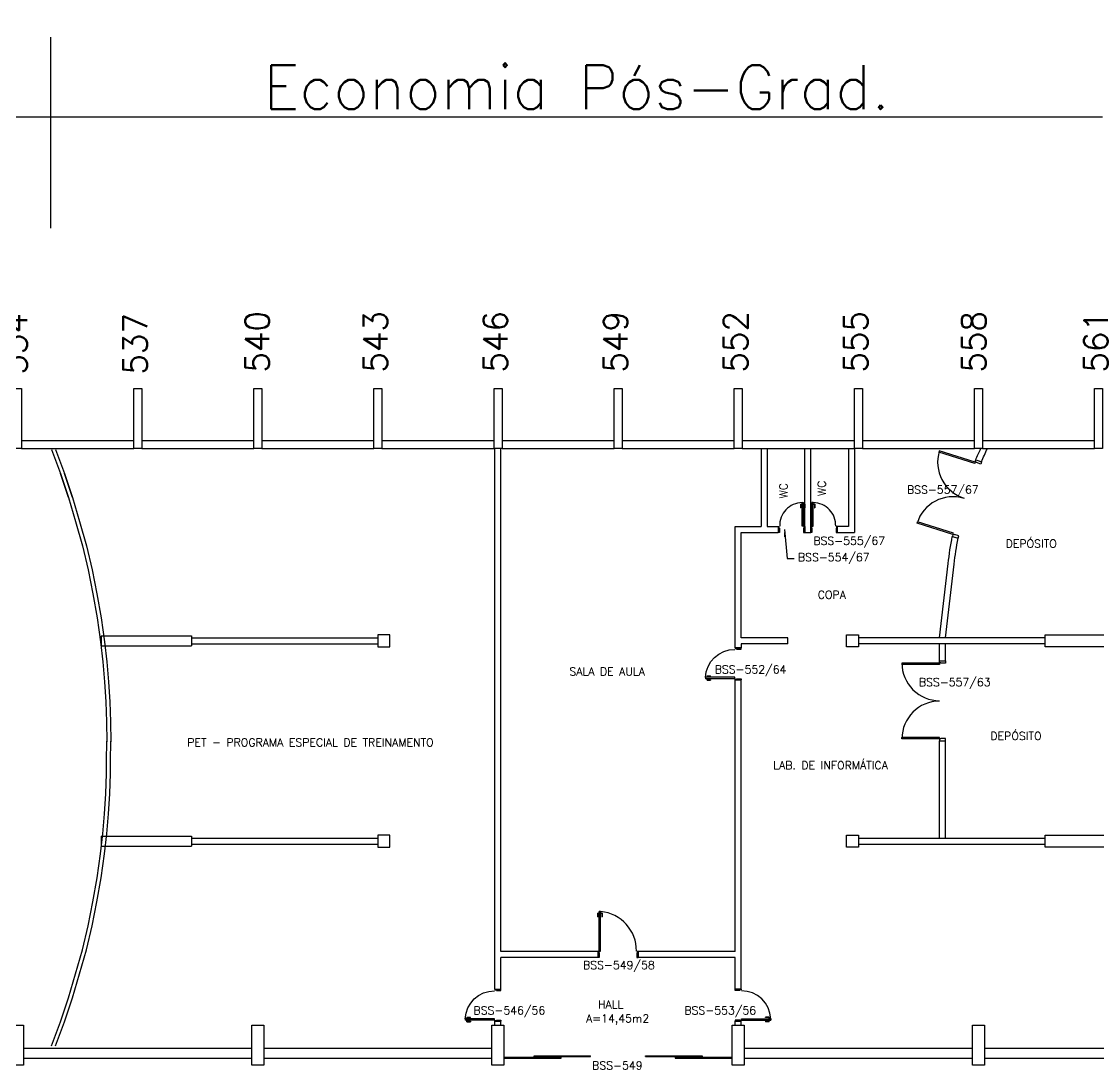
# Model space of a CAD drawing. Extents: x 0 to 244, y -71 to 76.
# Drawn here: x 66.17 to 93.07, y -0.29 to 25.88 of the extents above; entities that cross this region are included whole.
import ezdxf
from ezdxf.enums import TextEntityAlignment as Align

# ---------------------------------------------------------------- set-up
doc = ezdxf.new("R2010")
doc.units = 0
doc.header["$LTSCALE"] = 0.01
doc.header["$MEASUREMENT"] = 0
doc.header["$PDMODE"] = 98
doc.layers.get('0').update_dxf_attribs({"linetype": 'CONTINUOUS'})
doc.layers.get('DEFPOINTS').update_dxf_attribs({"linetype": 'CONTINUOUS'})
for name, color, linetype in [('ALV', 2, 'CONTINUOUS'), ('ESQ', 1, 'CONTINUOUS'), ('ESTR', 3, 'CONTINUOUS'), ('NOPILAR1', 2, 'CONTINUOUS'), ('TEXTO', 2, 'CONTINUOUS'), ('TEXTO-ENDEREÇO', 2, 'CONTINUOUS'), ('TXT-END-EXTERNO', 2, 'CONTINUOUS'), ('ÁREA', 2, 'CONTINUOUS')]:
    doc.layers.add(name, color=color, linetype=linetype)
doc.layers.get('0').freeze()
doc.styles.add('1', font='romans.shx')
doc.styles.add('NOPILAR', font='simplex.shx', dxfattribs={"height": 0.6})
doc.styles.add('UNB-100', font='simplex.shx', dxfattribs={"height": 0.2})
doc.styles.add('UNB-100-1', font='simplex.shx', dxfattribs={"height": 0.2})
doc.dimstyles.new('1-600', dxfattribs={"dimtxt": 1.1, "dimasz": 2.5, "dimexe": 2, "dimexo": 4, "dimgap": 0.2, "dimtad": 1, "dimdec": 0, "dimzin": 4, "dimdsep": 46, "dimlunit": 6, "dimtxsty": '1', "dimblk1": 'NONE', "dimblk2": 'NONE', "dimsah": 1, "dimcen": 0, "dimclrd": 2, "dimclre": 2, "dimclrt": 2, "dimadec": 0, "dimazin": 0, "dimtfac": 1, "dimtdec": 0, "dimtmove": 2, "dimatfit": 3, "dimldrblk": 'NONE', "dimfxl": 1, "dimtolj": 1, "dimtzin": 0, "dimarcsym": 0})
doc.dimstyles.get("Standard").update_dxf_attribs({"dimtxt": 0.18, "dimasz": 0.18, "dimexe": 0.18, "dimexo": 0.0625, "dimgap": 0.09, "dimtad": 0, "dimtih": 1, "dimtoh": 1, "dimdec": 4, "dimzin": 0, "dimdsep": 46, "dimtxsty": 'Standard', "dimcen": 0.09, "dimadec": 0, "dimazin": 0, "dimtfac": 1, "dimtdec": 4, "dimtofl": 0, "dimtmove": 0, "dimatfit": 3, "dimfxl": 1, "dimtolj": 1, "dimtzin": 0, "dimarcsym": 0})

# ---------------------------------------------------------------- blocks, each defined once
blk = doc.blocks.new('PILAR-SSN')
blk.add_lwpolyline([(0.2, 0), (0.2, -1.5), (0, -1.5), (0, 0)], close=True)
blk = doc.blocks.new('PISOANF-SSN')
for p, q in [((0, 0), (-0.224, -0.6)), ((-0.224, -0.6), (-0.427, -1.2)), ((-0.427, -1.2), (-0.603, -1.8)), ((-0.603, -1.8), (-0.772, -2.4)), ((-0.772, -2.4), (-0.914, -3)), ((-0.914, -3), (-1.032, -3.6)), ((-1.032, -3.6), (-1.14, -4.2)), ((-1.14, -4.2), (-1.223, -4.8)), ((-1.223, -4.8), (-1.28, -5.3)), ((-1.28, -5.3), (-1.324, -5.8)), ((-1.324, -5.8), (-1.355, -6.3)), ((-1.355, -6.3), (-1.374, -6.8)), ((-1.374, -6.8), (-1.374, -7.111)), ((-1.374, -7.111), (-1.38, -7.611)), ((-1.374, -8.093), (-1.38, -7.593)), ((-1.355, -8.593), (-1.374, -8.093)), ((-1.324, -9.093), (-1.355, -8.593)), ((-1.28, -9.593), (-1.324, -9.093)), ((-1.223, -10.093), (-1.28, -9.593)), ((-1.14, -10.693), (-1.223, -10.093)), ((-1.032, -11.293), (-1.14, -10.693)), ((-0.914, -11.893), (-1.032, -11.293)), ((-0.772, -12.493), (-0.914, -11.893)), ((-0.603, -13.093), (-0.772, -12.493)), ((-0.427, -13.693), (-0.603, -13.093))]:
    blk.add_line(p, q)
blk.add_lwpolyline([(-0.224, -14.293), (-0.427, -13.693)], close=True)
blk.add_lwpolyline([(0, -14.893), (-0.224, -14.293)])
blk = doc.blocks.new('PD80-SSN')
for p, q in [((-0.777, 0.01), (-0.777, -0.03)), ((-0.777, 0.01), (-0.687, 0.01)), ((-0.687, 0), (-0.687, 0.01)), ((-0.075, 0), (0.075, 0)), ((-0.075, 0), (-0.075, -0.02)), ((0.075, -0.03), (0.075, 0)), ((-0.817, -0.065), (-0.817, -0.03)), ((-0.085, -0.03), (-0.817, -0.03)), ((-0.085, -0.065), (-0.817, -0.065)), ((-0.777, -0.105), (-0.777, -0.065)), ((-0.777, -0.105), (-0.687, -0.105)), ((-0.767, 0), (-0.767, -0.03)), ((-0.767, 0), (-0.687, 0)), ((-0.767, -0.095), (-0.767, -0.065)), ((-0.767, -0.095), (-0.687, -0.095)), ((-0.687, -0.095), (-0.687, -0.105)), ((-0.085, -0.03), (-0.085, -0.065)), ((-0.075, -0.02), (-0.04, -0.02)), ((-0.04, -0.03), (-0.04, -0.02)), ((-0.04, -0.03), (0.075, -0.03)), ((-0.075, -0.781), (-0.04, -0.781)), ((-0.075, -0.801), (-0.075, -0.781)), ((-0.075, -0.801), (0.075, -0.801)), ((-0.075, -0.802), (0.075, -0.802)), ((-0.04, -0.771), (0.075, -0.771)), ((-0.04, -0.771), (-0.04, -0.781)), ((0.075, -0.771), (0.075, -0.801))]:
    blk.add_line(p, q)
blk.add_arc((-0.085, -0.03), 0.731, 182.6571, 270)
blk = doc.blocks.new('*D66')
at = {"layer": 'DEFPOINTS', "color": 0, "transparency": 16777216}
for p in [(60.175, 23.491), (60.175, 16.72), (66.907, 16.72)]:
    blk.add_point(p, dxfattribs=at)
at = {"layer": 'TXT-END-EXTERNO', "color": 2, "lineweight": -2, "transparency": 16777216}
for p, q in [((60.175, 20.72), (60.175, 25.491)), ((66.907, 23.491), (60.175, 23.491))]:
    blk.add_line(p, q, dxfattribs=at)
blk = doc.blocks.new('_NONE')
at = {"color": 0, "linetype": 'ByBlock'}
blk.add_circle((0, 0), 0.25, dxfattribs=at)
blk = doc.blocks.new('*D67')
at = {"layer": 'DEFPOINTS', "color": 0, "transparency": 16777216}
for p in [(66.907, 23.491), (66.907, 16.72), (93.175, 15.42)]:
    blk.add_point(p, dxfattribs=at)
at = {"layer": 'TXT-END-EXTERNO', "color": 2, "lineweight": -2, "transparency": 16777216}
for p, q in [((66.907, 20.72), (66.907, 25.491)), ((93.175, 23.491), (66.907, 23.491))]:
    blk.add_line(p, q, dxfattribs=at)
at = {"layer": 'TXT-END-EXTERNO', "color": 2, "transparency": 16777216, "insert": (80.041, 24.241), "char_height": 1.1, "attachment_point": 5, "style": '1'}
blk.add_mtext('\\A1;Economia Pós-Grad.', dxfattribs=at)
blk = doc.blocks.new('PTDP-SSN')
at = {"color": 2}
for p, q in [((0.055, 1.015), (0.09, 1.015)), ((0.055, 0.075), (0.055, 1.015)), ((0.09, 0.075), (0.09, 1.015)), ((1.91, 0.075), (1.91, 1.015)), ((1.945, 1.015), (1.91, 1.015)), ((1.945, 0.075), (1.945, 1.015)), ((0.05, 0.075), (0, 0.075)), ((0, 0.075), (0, -0.075)), ((0.05, 0.04), (0.05, 0.075)), ((0.06, 0.04), (0.05, 0.04)), ((0.055, 0.075), (0.09, 0.075)), ((0.06, -0.075), (0.06, 0.04)), ((1.945, 0.075), (1.91, 0.075)), ((1.94, -0.075), (1.94, 0.04)), ((1.94, 0.04), (1.95, 0.04)), ((1.95, 0.04), (1.95, 0.075)), ((1.95, 0.075), (2, 0.075)), ((2, 0.075), (2, -0.075)), ((0, -0.075), (0.06, -0.075)), ((2, -0.075), (1.94, -0.075))]:
    blk.add_line(p, q, dxfattribs=at)
at = {"color": 1}
for centre, start, end in [((0.055, 0.075), 0, 90), ((1.945, 0.075), 90, 180)]:
    blk.add_arc(centre, 0.94, start, end, dxfattribs=at)

msp = doc.modelspace()

# ---------------------------------------------------------------- linework, layer by layer
at = {"layer": 'ALV'}
for p, q in [((66.175, 15.42), (68.975, 15.42)), ((69.175, 15.42), (71.975, 15.42)), ((72.175, 15.42), (74.975, 15.42)), ((75.175, 15.42), (77.975, 15.42)), ((78.175, 15.42), (80.975, 15.42)), ((81.175, 15.42), (83.975, 15.42)), ((84.175, 15.42), (86.975, 15.42)), ((87.175, 15.42), (89.975, 15.42)), ((90.175, 15.42), (92.975, 15.42)), ((66.175, 15.22), (68.975, 15.22)), ((69.175, 15.22), (71.975, 15.22)), ((72.175, 15.22), (74.975, 15.22)), ((75.175, 15.22), (77.975, 15.22)), ((77.997, 1.719), (77.997, 15.22)), ((78.147, 2.659), (78.147, 15.22)), ((78.175, 15.22), (80.975, 15.22)), ((81.175, 15.22), (83.975, 15.22)), ((84.175, 15.22), (86.975, 15.22)), ((84.645, 15.217), (84.645, 13.27)), ((84.795, 15.217), (84.795, 13.27)), ((85.735, 13.12), (85.735, 15.22)), ((85.885, 13.12), (85.885, 15.22)), ((86.825, 15.22), (86.825, 13.27)), ((86.975, 15.22), (86.975, 13.12)), ((87.175, 15.22), (89.975, 15.22)), ((90.175, 15.22), (92.975, 15.22)), ((90.006, 14.936), (90.155, 14.89)), ((83.997, 13.27), (84.645, 13.27)), ((83.997, 10.243), (83.997, 13.27)), ((84.795, 13.27), (85.071, 13.27)), ((86.825, 13.27), (86.549, 13.27)), ((84.147, 13.12), (85.071, 13.12)), ((84.147, 10.493), (84.147, 13.12)), ((85.735, 13.12), (85.885, 13.12)), ((86.549, 13.12), (86.975, 13.12)), ((89.422, 13.023), (89.566, 12.979)), ((68.165, 10.543), (70.415, 10.543)), ((70.415, 10.493), (75.075, 10.493)), ((85.31, 10.493), (84.147, 10.493)), ((85.31, 10.343), (85.31, 10.493)), ((91.737, 10.493), (87.077, 10.493)), ((68.165, 10.293), (70.415, 10.293)), ((70.415, 10.343), (75.075, 10.343)), ((84.147, 10.243), (83.997, 10.243)), ((85.31, 10.343), (84.147, 10.343)), ((84.147, 10.343), (84.147, 10.243)), ((91.737, 10.343), (87.077, 10.343)), ((89.103, 9.918), (89.103, 10.343)), ((89.253, 9.918), (89.253, 10.343)), ((89.103, 9.918), (89.253, 9.918)), ((83.997, 2.659), (83.997, 9.441)), ((83.997, 9.441), (84.147, 9.441)), ((84.147, 1.719), (84.147, 9.441)), ((89.103, 5.493), (89.103, 7.918)), ((89.103, 7.918), (89.253, 7.918)), ((89.253, 5.493), (89.253, 7.918)), ((68.165, 5.543), (70.415, 5.543)), ((70.415, 5.493), (75.073, 5.493)), ((87.077, 5.493), (91.737, 5.493)), ((68.165, 5.293), (70.415, 5.293)), ((70.415, 5.343), (75.073, 5.343)), ((87.077, 5.343), (91.737, 5.343)), ((80.572, 2.659), (78.147, 2.659)), ((80.572, 2.509), (78.147, 2.509)), ((78.147, 1.719), (78.147, 2.509)), ((80.572, 2.659), (80.572, 2.509)), ((83.997, 2.659), (81.572, 2.659)), ((81.572, 2.659), (81.572, 2.509)), ((83.997, 2.509), (81.572, 2.509)), ((83.997, 1.719), (83.997, 2.509)), ((77.997, 1.719), (78.147, 1.719)), ((84.147, 1.719), (83.997, 1.719)), ((78.147, 0.918), (77.997, 0.918)), ((77.997, 0.818), (77.997, 0.918)), ((78.147, 0.818), (78.147, 0.918)), ((83.997, 0.818), (83.997, 0.918)), ((83.997, 0.918), (84.147, 0.918)), ((84.147, 0.818), (84.147, 0.918)), ((66.222, 0.249), (71.922, 0.249)), ((72.222, 0.249), (77.922, 0.249)), ((84.222, 0.249), (89.922, 0.249)), ((90.222, 0.249), (95.922, 0.249)), ((66.222, -0.001), (71.922, -0.001)), ((72.222, -0.001), (77.922, -0.001)), ((84.222, -0.001), (89.922, -0.001)), ((90.222, -0.001), (95.922, -0.001))]:
    msp.add_line(p, q, dxfattribs=at)
for points in [[(90.006, 14.936, -0.008265), (90.131, 15.217)], [(90.15, 14.892, -0.009818), (90.298, 15.22)], [(89.103, 10.493), (89.318, 12.35, -0.018276), (89.422, 13.023, -0.018276)], [(89.254, 10.493), (89.467, 12.333, -0.017824), (89.566, 12.979, -0.017824)]]:
    msp.add_lwpolyline(points, format="xyb", dxfattribs=at)
at = {"layer": 'ESQ'}
for p, q in [((85.63, 13.83), (85.63, 13.74)), ((85.63, 13.83), (85.67, 13.83)), ((85.64, 13.74), (85.63, 13.74)), ((85.64, 13.82), (85.64, 13.74)), ((85.64, 13.82), (85.67, 13.82)), ((85.67, 13.87), (85.705, 13.87)), ((85.67, 13.28), (85.67, 13.87)), ((85.705, 13.28), (85.705, 13.87)), ((85.735, 13.83), (85.705, 13.83)), ((85.725, 13.82), (85.705, 13.82)), ((85.725, 13.82), (85.725, 13.74)), ((85.725, 13.74), (85.735, 13.74)), ((85.735, 13.83), (85.735, 13.74)), ((85.885, 13.83), (85.885, 13.74)), ((85.885, 13.83), (85.915, 13.83)), ((85.895, 13.74), (85.885, 13.74)), ((85.895, 13.82), (85.895, 13.74)), ((85.895, 13.82), (85.915, 13.82)), ((85.95, 13.87), (85.915, 13.87)), ((85.915, 13.28), (85.915, 13.87)), ((85.95, 13.28), (85.95, 13.87)), ((85.99, 13.83), (85.95, 13.83)), ((85.98, 13.82), (85.95, 13.82)), ((85.98, 13.82), (85.98, 13.74)), ((85.98, 13.74), (85.99, 13.74)), ((85.99, 13.83), (85.99, 13.74)), ((85.071, 13.27), (85.071, 13.12)), ((85.072, 13.27), (85.092, 13.27)), ((85.072, 13.27), (85.072, 13.12)), ((85.092, 13.27), (85.092, 13.235)), ((85.102, 13.235), (85.092, 13.235)), ((85.102, 13.235), (85.102, 13.12)), ((85.705, 13.28), (85.67, 13.28)), ((85.705, 13.235), (85.715, 13.235)), ((85.705, 13.235), (85.705, 13.12)), ((85.715, 13.27), (85.715, 13.235)), ((85.735, 13.27), (85.715, 13.27)), ((85.735, 13.27), (85.735, 13.12)), ((85.885, 13.27), (85.905, 13.27)), ((85.885, 13.27), (85.885, 13.12)), ((85.905, 13.27), (85.905, 13.235)), ((85.915, 13.235), (85.905, 13.235)), ((85.915, 13.28), (85.95, 13.28)), ((85.915, 13.235), (85.915, 13.12)), ((86.518, 13.235), (86.528, 13.235)), ((86.518, 13.235), (86.518, 13.12)), ((86.528, 13.27), (86.528, 13.235)), ((86.548, 13.27), (86.528, 13.27)), ((86.548, 13.27), (86.548, 13.12)), ((86.549, 13.27), (86.549, 13.12)), ((85.102, 13.12), (85.072, 13.12)), ((85.705, 13.12), (85.735, 13.12)), ((85.915, 13.12), (85.885, 13.12)), ((86.518, 13.12), (86.548, 13.12)), ((80.563, 3.619), (80.603, 3.619)), ((80.563, 3.619), (80.563, 3.529)), ((80.573, 3.529), (80.563, 3.529)), ((80.573, 3.609), (80.603, 3.609)), ((80.573, 3.609), (80.573, 3.529)), ((80.637, 3.659), (80.602, 3.659)), ((80.602, 2.669), (80.602, 3.659)), ((80.637, 2.669), (80.637, 3.659)), ((80.677, 3.619), (80.637, 3.619)), ((80.667, 3.609), (80.637, 3.609)), ((80.667, 3.609), (80.667, 3.529)), ((80.667, 3.529), (80.677, 3.529)), ((80.677, 3.619), (80.677, 3.529)), ((80.572, 2.509), (80.572, 2.659)), ((80.572, 2.659), (80.592, 2.659)), ((80.602, 2.509), (80.572, 2.509)), ((80.592, 2.659), (80.592, 2.624)), ((80.602, 2.624), (80.592, 2.624)), ((80.602, 2.669), (80.637, 2.669)), ((80.602, 2.624), (80.602, 2.509)), ((81.542, 2.624), (81.542, 2.509)), ((81.542, 2.624), (81.552, 2.624)), ((81.542, 2.509), (81.572, 2.509)), ((81.552, 2.659), (81.552, 2.624)), ((81.572, 2.659), (81.552, 2.659)), ((81.572, 2.659), (81.572, 2.509)), ((81.572, 2.659), (81.572, 2.509)), ((78.222, 0.019), (79.648, 0.019)), ((78.973, 0.059), (80.387, 0.059)), ((78.973, 0.039), (78.973, 0.059)), ((78.973, 0.039), (80.387, 0.039)), ((79.648, -0.001), (79.648, 0.019)), ((80.387, 0.039), (80.387, 0.059)), ((81.757, 0.059), (83.176, 0.059)), ((81.757, 0.039), (81.757, 0.059)), ((81.757, 0.039), (83.176, 0.039)), ((82.501, 0.019), (83.922, 0.019)), ((82.501, 0.019), (82.501, -0.001)), ((83.176, 0.059), (83.176, 0.039)), ((78.222, -0.001), (79.648, -0.001)), ((82.501, -0.001), (83.922, -0.001))]:
    msp.add_line(p, q, dxfattribs=at)
for centre, radius, start, end in [((85.676, 13.303), 0.566, 90.5784, 182.3441), ((85.943, 13.303), 0.566, 357.6559, 89.4216), ((80.554, 2.683), 0.978, 359.1907, 85.1594)]:
    msp.add_arc(centre, radius, start, end, dxfattribs=at)
at = {"layer": 'ESTR'}
for p, q in [((68.165, 10.543), (68.165, 10.293)), ((70.415, 10.543), (70.415, 10.293)), ((75.075, 10.568), (75.075, 10.268)), ((75.375, 10.568), (75.075, 10.568)), ((75.375, 10.268), (75.375, 10.568)), ((86.777, 10.268), (86.777, 10.568)), ((86.777, 10.568), (87.077, 10.568)), ((87.077, 10.568), (87.077, 10.268)), ((91.737, 10.268), (91.737, 10.568)), ((91.737, 10.568), (93.987, 10.568)), ((75.075, 10.268), (75.375, 10.268)), ((87.077, 10.268), (86.777, 10.268)), ((93.987, 10.268), (91.737, 10.268)), ((68.165, 5.543), (68.165, 5.293)), ((70.415, 5.543), (70.415, 5.293)), ((75.375, 5.568), (75.075, 5.568)), ((75.075, 5.568), (75.075, 5.268)), ((75.375, 5.268), (75.375, 5.568)), ((86.777, 5.568), (87.077, 5.568)), ((86.777, 5.268), (86.777, 5.568)), ((87.077, 5.568), (87.077, 5.268)), ((91.737, 5.268), (91.737, 5.568)), ((91.737, 5.568), (93.987, 5.568)), ((75.075, 5.268), (75.375, 5.268)), ((87.077, 5.268), (86.777, 5.268)), ((93.987, 5.268), (91.737, 5.268))]:
    msp.add_line(p, q, dxfattribs=at)
for points in [[(65.922, -0.182), (65.922, 0.818), (66.222, 0.818), (66.222, -0.182), (65.923, -0.182)], [(71.922, -0.182), (71.922, 0.818), (72.222, 0.818), (72.222, -0.182), (71.923, -0.182)], [(77.922, -0.182), (77.922, 0.818), (78.222, 0.818), (78.222, -0.182), (77.923, -0.182)], [(83.922, -0.182), (83.922, 0.818), (84.222, 0.818), (84.222, -0.182), (83.923, -0.182)], [(89.922, -0.182), (89.922, 0.818), (90.222, 0.818), (90.222, -0.182), (89.923, -0.182)]]:
    msp.add_lwpolyline(points, dxfattribs=at)

# ---------------------------------------------------------------- block references
at = {"layer": 'ESQ'}
for name, p, rotation in [('PTDP-SSN', (89.494, 13.001), 72.87936774346532), ('PTDP-SSN', (89.178, 7.918), 89.99999999999999), ('PD80-SSN', (84.072, 0.918), 180)]:
    msp.add_blockref(name, p, dxfattribs=dict(at, rotation=rotation))
at = {"layer": 'ESQ', "xscale": -1, "rotation": 180}
for p in [(84.072, 9.442), (78.072, 0.918)]:
    msp.add_blockref('PD80-SSN', p, dxfattribs=at)
at = {"layer": 'ESTR'}
for p in [(65.975, 16.72), (68.975, 16.72), (71.975, 16.72), (74.975, 16.72), (77.975, 16.72), (80.975, 16.72), (83.975, 16.72), (86.975, 16.72), (89.975, 16.72), (92.975, 16.72)]:
    msp.add_blockref('PILAR-SSN', p, dxfattribs=at)
at = {"layer": 'ESTR', "rotation": 180}
for p in [(66.921, 0.301), (67.021, 0.301)]:
    msp.add_blockref('PISOANF-SSN', p, dxfattribs=at)

# ---------------------------------------------------------------- texts
at = {"layer": 'NOPILAR1', "style": 'NOPILAR'}
for s, p in [('540', (72.36, 17.112)), ('543', (75.31, 17.112)), ('546', (78.31, 17.112)), ('552', (84.31, 17.112)), ('555', (87.31, 17.112)), ('558', (90.26, 17.112)), ('534', (66.31, 17.062)), ('537', (69.31, 17.062)), ('549', (81.31, 17.112)), ('561', (93.31, 17.112))]:
    msp.add_text(s, height=0.6, rotation=90, dxfattribs=at).set_placement(p)
at = {"layer": 'TEXTO', "style": 'UNB-100'}
for p in [(85.303, 13.972), (86.259, 14.033)]:
    msp.add_text('WC', height=0.2, rotation=90, dxfattribs=at).set_placement(p)
for s, p in [('DEPÓSITO', (90.754, 12.745)), ('COPA', (86.06, 11.468)), ('SALA DE AULA', (79.857, 9.552)), ('DEPÓSITO', (90.373, 7.942)), ('PET - PROGRAMA ESPECIAL DE TREINAMENTO', (70.312, 7.781)), ('LAB. DE INFORMÁTICA', (84.949, 7.21)), ('HALL', (80.572, 1.238))]:
    msp.add_text(s, height=0.2, dxfattribs=at).set_placement(p)
at = {"layer": 'TEXTO-ENDEREÇO', "style": 'UNB-100-1'}
for s, p in [('BSS-557/67', (88.289, 14.093)), ('BSS-555/67', (85.95, 12.816)), ('BSS-552/64', (83.486, 9.604)), ('BSS-557/63', (88.586, 9.286)), ('BSS-549/58', (80.197, 2.221)), ('BSS-546/56', (77.461, 1.09)), ('BSS-553/56', (82.729, 1.09)), ('BSS-549', (80.425, -0.285))]:
    msp.add_text(s, height=0.2, dxfattribs=at).set_placement(p)
at = {"layer": 'TEXTO-ENDEREÇO', "insert": (85.565, 12.473), "char_height": 0.2, "attachment_point": 4, "style": 'UNB-100-1'}
msp.add_mtext('BSS-554/67', dxfattribs=at)
at = {"layer": 'ÁREA', "style": 'UNB-100'}
msp.add_text('A=14,45m2', height=0.2, dxfattribs=at).set_placement((81.061, 0.891), align=Align.CENTER)

# ---------------------------------------------------------------- dimensions: what is measured, and where the dimension line sits
at = {"layer": 'TXT-END-EXTERNO'}
for base, p1, p2, text, picture, middle in [((66.907, 23.491), (93.175, 15.42), (66.907, 16.72), 'Economia Pós-Grad.', '*D67', (80.041, 24.241)), ((60.175, 23.491), (66.907, 16.72), (60.175, 16.72), ' ', '*D66', (63.541, 23.491))]:
    dim = msp.add_linear_dim(base=base, p1=p1, p2=p2, angle=0, text=text, dimstyle='1-600', override={"dimse1": 1}, dxfattribs=at)
    dim.commit()
    dim.dimension.update_dxf_attribs({"geometry": picture, "text_midpoint": middle})

# ---------------------------------------------------------------- leaders
at = {"layer": 'TEXTO-ENDEREÇO', "annotation_type": 0, "has_hookline": 1, "hookline_direction": 0, "text_width": 1.933}
msp.add_leader([(85.226, 13.195), (85.295, 12.473), (85.475, 12.473)], dimstyle='Standard', dxfattribs=at)

doc.saveas('drawing.dxf')
